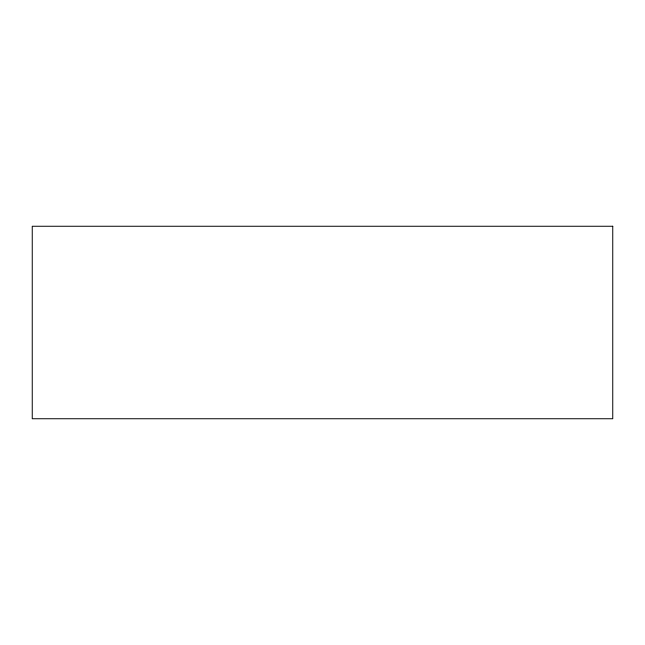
<?xml version="1.0" encoding="UTF-8"?>
<svg xmlns="http://www.w3.org/2000/svg" width="645" height="645" viewBox="0 0 645 645"><rect width="100%" height="100%" fill="white"/><g stroke="black" fill="none" stroke-linecap="round" stroke-linejoin="round"><path stroke-width="0.97" d="M612.75 226.258L32.25 226.258L32.25 418.742L612.75 418.742L612.75 226.258"/></g></svg>
